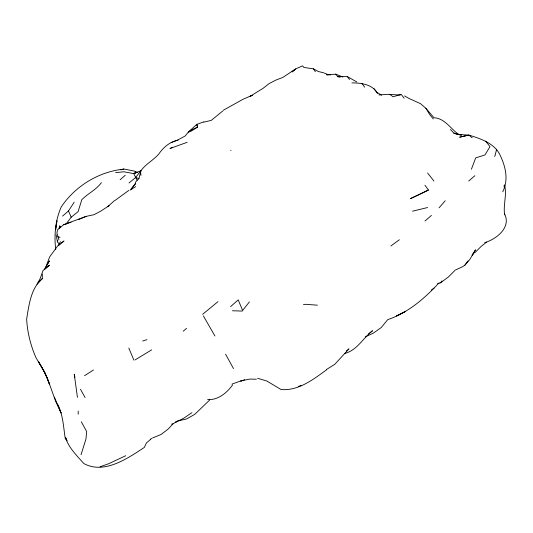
<?xml version="1.0" encoding="UTF-8"?>
<svg xmlns="http://www.w3.org/2000/svg" width="533" height="533" viewBox="0 0 533 533"><rect width="100%" height="100%" fill="white"/><g stroke="black" fill="none" stroke-linecap="round" stroke-linejoin="round"><path stroke-width="0.8" d="M78.191 414.228L78.211 411.096M61.482 243.081L64.007 240.976L57.644 245.953L49.662 256.899L45.891 266.88L49.449 260.904L44.232 269.638L49.416 265.227L43.046 270.544L39.822 279.352L36.95 284.236L42.294 278.632L42.334 274.069M59.563 244.407L57.457 241.835L57.691 240.27M178.142 140.192C169.814 141.738 163.438 147.281 158.814 153.99C153.411 160.266 145.722 163.964 140.892 170.793L140.579 172.445L140.978 175.41M502.719 191.82C508.629 180.014 505.777 167.302 500.467 155.942C495.13 143.457 481.106 138.886 469.1 135.135M496.623 149.187L495.05 155.683L494.477 156.429M131.371 189.255L135.375 183.599L135.762 181.866L138.953 178.528L140.892 170.793L133.756 173.618L123.949 171.793L115.614 172.612M60.682 227.265L59.736 225.945L59.056 228.157L60.682 227.404M81.049 454.742L85.96 439.005L86.672 431.577L81.329 421.796M471.392 169.281L475.683 157.908L484.957 154.936L489.98 146.702L485.683 141.105M84.587 375.678L93.468 370.002M58.317 245.713L60.476 241.596M62.548 216.098L68.477 210.975L74.22 202.14M454.856 270.278L462.537 266.753L464.869 265.174L467.961 260.957M437.593 283.736L440.531 282.816L441.984 280.858M66.125 223.947L71.202 217.204L78.091 211.641L81.809 199.688C87.945 193.492 96.22 189.788 101.423 182.626M129.013 182.972L135.515 177.609L140.892 170.793M249.424 301.891L242.615 310.446L238.198 299.886L230.562 306.642M131.538 189.235L132.59 187.956M474.583 252.349L472.125 255.24L475.483 249.83L469.813 259.484L464.869 265.174M232.628 384.873C226.978 392.854 217.864 400.343 207.643 399.583M439.059 207.83L445.228 200.768M209.702 399.99L194.712 414.394L186.53 418.958L177.356 421.15L172.965 423.888L168.408 428.865L161.133 434.448L152.498 438.013M365.385 336.843L373.327 333.145L381.308 327.482L387.744 319.62C408.231 312.698 424.661 298.387 439.065 282.803M42.294 278.632C30.747 288.48 29.009 305.029 26.65 319.02C27.316 332.239 30.641 345.497 35.924 357.57L44.805 372.554L47.657 378.97L42.24 367.95L38.636 361.827L44.805 372.554L49.389 384.073L47.903 379.696M454.496 270.851L448.313 277.053L440.531 282.816M475.156 252.415L481.239 246.319L486.496 242.175L484.943 242.582M114.455 200.641L107.766 206.644L109.032 205.731L101.117 210.901L94.181 214.652L86.053 216.398L78.851 219.469M202.613 314.317L217.99 301.651M150.699 439.259L146.395 443.03L144.29 447.46C127.547 458.467 104.122 474.67 83.821 463.53C76.765 455.522 68.697 447.847 65.432 437.373L66.372 438.619M120.132 179.748L125.262 175.257M425.014 221.015L431.437 215.405M468.694 181.053L474.85 175.717M57.777 229.636L63.434 224.799L86.02 216.418M292.191 71.828L295.155 69.303M183.205 331.206L186.55 328.375M292.164 71.862L295.642 68.944L302.544 65.845L303.903 67.458L313.437 68.824L318.254 71.482L323.711 72.834M137.101 180.147L133.756 173.618L135.682 172.012M58.95 245.187L60.216 244.134M368.296 334.204L372.534 330.726C363.006 338.055 357.323 350.114 344.951 353.419M346.417 350.894L349.002 348.868L334.777 364.312L326.536 369.462M222.827 110.937L211.228 120.405L203.839 122.13M326.649 369.755C313.384 379.343 298.733 390.842 281.457 389.563M114.995 200.448L128.853 190.381M390.849 245.966L399.364 239.757M295.642 68.944L282.803 77.432L275.761 80.137L269.058 83.634L263.142 88.278L250.124 96.306L252.389 95.314M431.397 289.979L434.049 288.166M191.927 412.662L183.778 418.198L175.33 422.376L177.356 421.15M151.678 349.848L135.122 359.908M135.702 186.617L130.165 190.094L135.375 183.599L135.748 184.125M150.359 439.292L151.785 438.439M223.28 110.258L243.088 99.238L252.062 95.38M172.505 147.241L169.947 148.534L187.123 142.324M420.097 194.152L428.452 190.034L424.954 185.224M125.735 455.728L108.645 463.73L100.017 466.801M428.452 190.034L410.457 198.629L419.398 194.492M57.504 230.023L56.904 232.954L58.93 239.93M241.109 381.168L244.667 379.669M171.16 142.644L178.122 139.786L185.158 136.002L188.262 132.197L196.677 124.442L203.806 121.837M231.948 384.133L242.109 380.429M63.434 224.799L71.076 222.174M298.227 386.478L301.332 385.426M142.684 341.033L146.961 339.634M412.529 211.188L427.606 207.53M485.057 242.575C496.669 238.871 511.533 227.338 504.458 213.666M120.898 169.741L124.076 169.048L134.143 171.04L137.86 172.452M120.758 169.794L123.823 169.141C98.805 171.626 75.266 186.044 61.242 206.937C55.359 220.142 53.966 235.213 55.732 249.524M240.596 381.002L249.637 379.096L256.386 379.196M133.756 173.618L135.395 173.352M171.546 424.115L172.965 423.888M303.45 304.576L305.556 304.296L317.428 305.182M342.866 77.012L335.797 74.167L326.662 74.807L328.221 74.913M378.916 94.934L389.01 94.294L390.796 95.014L392.994 96.826L401.169 94.341L404.167 98.239M335.797 74.167L337.775 76.712L347.309 76.552L356.81 81.962M232.408 310.766L242.388 311.072M389.363 94.461L400.396 95.014M351.94 82.888C361.187 82.882 372.5 84.354 377.471 93.282L373.886 88.565M64.393 224.466L65.666 224.56M330.58 74.906L328.248 74.673L324.324 73.101M337.775 76.712L340.194 77.052M461.172 135.175L457.927 134.449L468.813 135.096L459.659 137.181L468.88 135.056L472.191 137.814M57.784 236.765L60.056 237.325M450.445 129.499L453.79 133.083L461.471 135.062M135.515 177.609L138.953 178.528M257.599 378.27L266.86 381.048L280.971 389.47M453.79 133.083L457.6 134.642M404.6 95.94L409.284 98.598L420.517 103.662L425.88 108.292L433.975 117.74C445.022 118.339 450.572 128.906 458.886 134.576M376.485 92.029L381.515 95.227M230.676 150.193L231.022 150.466M433.309 118.966L430.018 114.995L425.88 108.292M67.185 440.838L65.233 438.426C63.414 426.813 63.114 414.967 57.591 404.247M433.909 181.027L427.619 173.025M347.309 76.552L349.555 79.55M362.06 83.528L364.665 87.205M313.437 68.824L315.363 71.662M59.736 225.945L60.369 226.918M214.932 336.017L203.366 315.889M80.53 389.323L85.053 397.518M233.507 368.636L225.566 354.172M61.022 412.855L54.339 397.052M68.477 210.975L71.202 217.204M128.799 348.022L133.916 360.161M61.075 412.875L55.552 401.056L47.917 379.749M74.9 377.297L74.254 374.206L77.445 397.385M56.118 234.753L57.457 241.835M504.504 184.858C507.229 194.871 502.979 204.899 504.664 214.872M504.025 185.691L504.251 187.29M56.258 225.259L55.599 229.863L56.951 220.802L56.258 225.259M190.721 130.292L188.262 132.197L191.114 131.151L197.57 127.101L196.717 124.429L197.57 127.101L190.721 130.292M405.027 311.692L396.492 315.949L404.987 311.738"/></g></svg>
